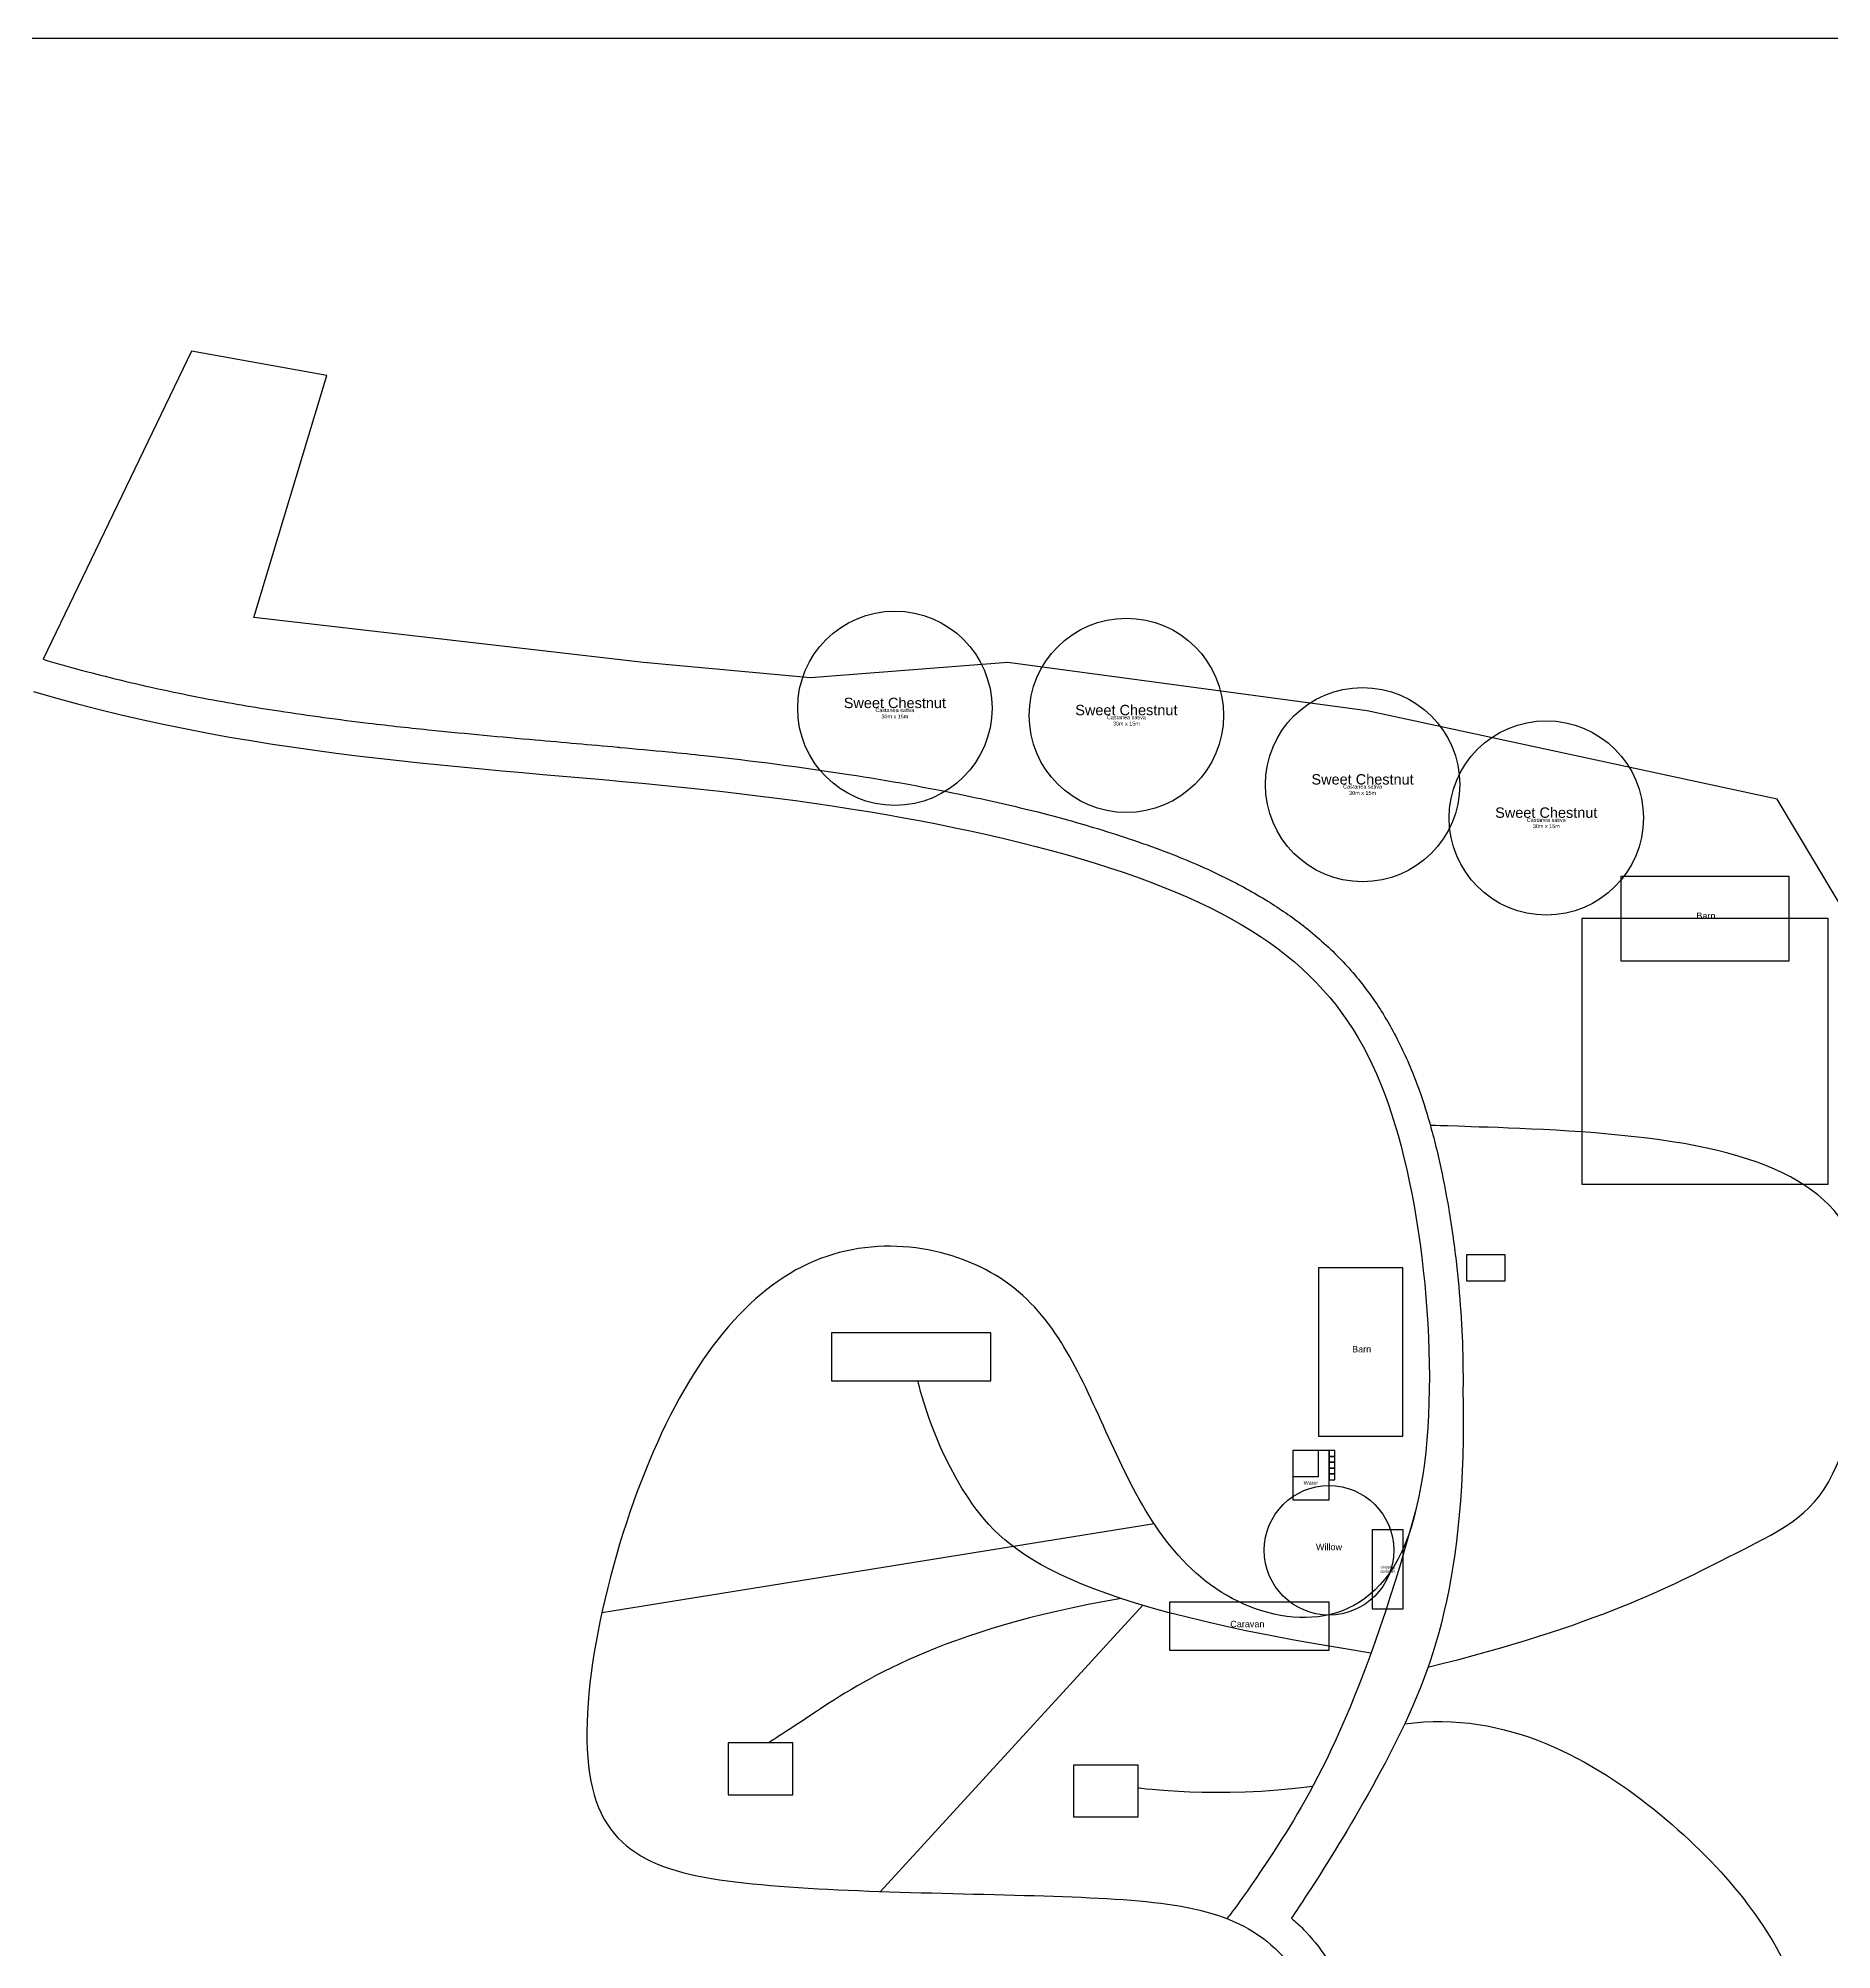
# Model space of a CAD drawing. Header units: metres. Extents: x 0 to 340, y 0 to 240.
# Drawn here: x 87.9 to 226.3, y 92.6 to 240.2 of the extents above; entities that cross this region are included whole.
import ezdxf

# ---------------------------------------------------------------- set-up
doc = ezdxf.new("R2010")
doc.units = ezdxf.units.M
for name, color, linetype, lineweight, true_color in [('0temp', 4, 'Continuous', 25, 0x00ffff), ('Areas', 2, 'Continuous', 25, 0xffff00), ('Boundary', 1, 'Continuous', 25, 0xff0000), ('Buildings', 6, 'Continuous', 25, 0xff00ff), ('Plant - Tree', 3, 'Continuous', 25, 0x00ff00), ('Plant label', 30, 'Continuous', 25, 0xff7f00), ('Structures', 216, 'Continuous', 25, 0x800080), ('xSatellite', 178, 'Continuous', 25, 0x000000)]:
    doc.layers.add(name, color=color, linetype=linetype, lineweight=lineweight, true_color=true_color)
doc.styles.add('textstyle12', font='')
doc.styles.add('textstyle13', font='')
doc.styles.add('textstyle22', font='')
doc.styles.add('textstyle23', font='')
doc.styles.add('textstyle24', font='')
doc.styles.add('textstyle25', font='')
doc.styles.add('textstyle26', font='')
doc.styles.add('textstyle27', font='')
doc.styles.get('textstyle12').set_extended_font_data('Arial')
doc.styles.get('textstyle13').set_extended_font_data('Arial')
doc.styles.get('textstyle22').set_extended_font_data('Arial')
doc.styles.get('textstyle23').set_extended_font_data('Arial')
doc.styles.get('textstyle24').set_extended_font_data('Arial')
doc.styles.get('textstyle25').set_extended_font_data('Arial')
doc.styles.get('textstyle26').set_extended_font_data('Arial')
doc.styles.get('textstyle27').set_extended_font_data('Arial')
picture_1 = doc.add_image_def('image1.jpg', size_in_pixel=(938, 663))

# ---------------------------------------------------------------- blocks, each defined once
blk = doc.blocks.new('Building - Barn')
at = {"layer": 'Buildings', "flags": 128}
blk.add_lwpolyline([(-3.32, -6.46), (3.18, -6.46), (3.18, 6.54), (-3.32, 6.54)], close=True, dxfattribs=at)
at = {"layer": 'Buildings', "insert": (0, 0), "char_height": 0.5, "attachment_point": 8, "line_spacing_factor": 0.971628, "style": 'textstyle12'}
blk.add_mtext('\\c32767;Barn', dxfattribs=at)
blk = doc.blocks.new('Structure - caravan')
at = {"layer": 'Structures', "flags": 128}
blk.add_lwpolyline([(0, 0), (12.3, 0), (12.3, 3.7), (0, 3.7)], close=True, dxfattribs=at)
at = {"layer": 'Buildings', "insert": (6, 1.75), "char_height": 0.5, "attachment_point": 8, "line_spacing_factor": 0.971628, "style": 'textstyle22'}
blk.add_mtext('\\c32767;Caravan', dxfattribs=at)
blk = doc.blocks.new('Building - Shipping container')
at = {"layer": 'Buildings', "flags": 128}
blk.add_lwpolyline([(-1.2, -3.05), (1.2, -3.05), (1.2, 3.05), (-1.2, 3.05)], close=True, dxfattribs=at)
at = {"layer": 'Buildings', "insert": (0, -0.25), "char_height": 0.2, "attachment_point": 8, "line_spacing_factor": 0.971628, "style": 'textstyle13'}
blk.add_mtext('\\c32767;Shipping\\Pcontainer', dxfattribs=at)
blk = doc.blocks.new('Structure - Water block')
at = {"layer": 'Structures', "flags": 128}
for points in [[(0, 0), (2.8, 0), (2.8, 3.8), (0, 3.8)], [(2.8, 3.35), (3.25, 3.35), (3.25, 3.8), (2.8, 3.8)], [(2.8, 2.9), (3.25, 2.9), (3.25, 3.35), (2.8, 3.35)], [(2.8, 2.45), (3.25, 2.45), (3.25, 2.9), (2.8, 2.9)], [(2.8, 2), (3.25, 2), (3.25, 2.45), (2.8, 2.45)], [(2.8, 1.55), (3.25, 1.55), (3.25, 2), (2.8, 2)]]:
    blk.add_lwpolyline(points, close=True, dxfattribs=at)
at = {"layer": 'Structures', "color": 5, "true_color": 0x0000ff, "flags": 128}
blk.add_lwpolyline([(0, 1.8), (2, 1.8), (2, 3.8), (0, 3.8)], close=True, dxfattribs=at)
at = {"layer": 'Buildings', "insert": (1.4, 1.15), "char_height": 0.3, "attachment_point": 8, "line_spacing_factor": 0.971628, "style": 'textstyle23'}
blk.add_mtext('\\c32767;Water', dxfattribs=at)
blk = doc.blocks.new('Tree - Castanea sativa')
at = {"layer": 'Plant - Tree'}
blk.add_circle((0, 0), 7.5, dxfattribs=at)
at = {"layer": 'Plant - Tree', "insert": (0, 0), "char_height": 0.8, "attachment_point": 8, "line_spacing_factor": 0.971628, "style": 'textstyle25'}
blk.add_mtext('\\c32767;Sweet Chestnut', dxfattribs=at)
at = {"layer": 'Plant label', "insert": (0, 0), "char_height": 0.3, "attachment_point": 2, "line_spacing_factor": 0.971628, "style": 'textstyle24'}
blk.add_mtext('\\c32767;Castanea sativa\\P30m x 15m', dxfattribs=at)

msp = doc.modelspace()

# ---------------------------------------------------------------- linework, layer by layer
at = {"layer": '0temp'}
for p, q in [((173.99, 125.52), (131.35, 118.64)), ((152.87, 97.14), (173.1, 119.24))]:
    msp.add_line(p, q, dxfattribs=at)
at = {"layer": '0temp', "flags": 128}
for points in [[(210, 175.5), (210, 169), (223, 169), (223, 175.5)], [(149.08, 136.56), (161.38, 136.56), (161.38, 140.26), (149.08, 140.26)], [(141.1, 104.61), (146.1, 104.61), (146.1, 108.61), (141.1, 108.61)], [(167.75, 102.9), (172.75, 102.9), (172.75, 106.9), (167.75, 106.9)]]:
    msp.add_lwpolyline(points, close=True, dxfattribs=at)
at = {"layer": '0temp', "color": 2, "true_color": 0xffff00}
for points in [[(190.72, 115.55), (167.37, 119.18), (157.78, 127.07), (155.75, 136.56), (155.75, 136.56)], [(171.43, 119.76), (157.46, 117.37), (144.99, 109.06), (144.24, 108.63), (144.24, 108.63)], [(186.22, 105.24), (178.88, 104.26), (172.75, 105.12), (172.75, 105.12)]]:
    msp.add_open_spline(points, degree=3, dxfattribs=at)
at = {"layer": '0temp'}
msp.add_open_spline([(194.24, 126.8), (189.86, 110.66), (181.54, 97.34), (179.6, 95.04), (179.6, 95.04)], degree=3, dxfattribs=at)
at = {"layer": 'Areas', "flags": 128}
for points in [[(88.22, 192.27, 0.012879), (94.14, 190.68, 0.011887), (100.64, 189.27, 0.009456), (106.45, 188.28, 0.008035), (113.35, 187.34, 0.004796), (118.26, 186.8, 0.002973), (126.24, 186.05, -0.000014), (132.57, 185.49, -0.000563), (132.74, 185.47, -0.001739), (136.49, 185.12, -0.002369), (139.26, 184.84, -0.011224), (150.43, 183.38, -0.013722), (159.55, 181.73, -0.010041), (165, 180.48, -0.011856), (169.6, 179.2, -0.017879), (175.16, 177.3, -0.023014), (179.43, 175.43, -0.023305), (182.75, 173.6, -0.027298), (185.48, 171.71, -0.034213), (188.26, 169.23, -0.035943), (190.57, 166.5, -0.033586), (192.41, 163.58, -0.02998), (194.01, 160.15, -0.021457), (195.05, 157.15, -0.017454), (196.01, 153.46, -0.013774), (196.72, 149.82, -0.01251), (197.29, 145.81, -0.011922), (197.65, 141.88, -0.012423), (197.81, 138.09, -0.007687), (197.82, 135.98)], [(184.58, 95.09, -0.023376), (185.49, 94.24, -0.050011), (187.28, 92, -0.040258), (188.86, 89.06, -0.024582), (189.78, 86.65, -0.019271), (190.64, 83.61, -0.020693), (191.52, 79.18, -0.014195), (192.33, 72.82, -0.007659), (192.77, 67.55, -0.005293), (193.21, 59.98, -0.001785), (193.34, 56.88, -0.001664), (193.46, 53.57, -0.001673), (193.57, 49.78, -0.002443), (193.62, 47.43)]]:
    msp.add_lwpolyline(points, format="xyb", dxfattribs=at)
msp.add_lwpolyline([(207, 151.75), (226, 151.75), (226, 172.25), (207, 172.25)], close=True, dxfattribs=at)
at = {"layer": 'Areas'}
for points in [[(87.48, 189.78), (105.64, 184.39), (140.56, 183.51), (183.48, 174.62), (195.21, 156.59), (196.54, 116.36), (177.09, 118.05), (170, 133), (164.48, 145.85), (147, 149), (134, 133), (127, 101), (141, 97), (171, 97), (185.06, 95.14), (190.54, 77.01), (191.02, 47.13), (191.02, 47.13)], [(195.12, 114.46), (208.21, 117.67), (220, 124), (227, 127), (230.12, 144.09), (226, 152), (214.21, 155.68), (195.3, 156.28), (195.3, 156.28), (195.3, 156.28)], [(197.82, 135.98), (198.12, 121.16), (192.9, 107.19), (184.58, 95.09), (184.58, 95.09)], [(193.33, 110.08), (201.18, 111.15), (214.65, 103.46), (225.09, 89.76), (225.46, 81.27), (225.46, 81.27)]]:
    msp.add_open_spline(points, degree=3, dxfattribs=at)
at = {"layer": 'Boundary'}
for p, q in [((99.68, 216.05), (88.22, 192.27)), ((110.13, 214.17), (99.68, 216.05)), ((104.5, 195.5), (110.13, 214.17)), ((134.57, 192.02), (104.5, 195.5)), ((147.46, 190.85), (134.57, 192.02)), ((162.7, 192.02), (147.46, 190.85)), ((190.42, 188.29), (162.7, 192.02)), ((222.07, 181.47), (190.42, 188.29)), ((229.46, 169.1), (222.07, 181.47))]:
    msp.add_line(p, q, dxfattribs=at)
at = {"layer": 'Buildings', "flags": 128}
msp.add_lwpolyline([(198.08, 144.28), (201.08, 144.28), (201.08, 146.28), (198.08, 146.28)], close=True, dxfattribs=at)
at = {"layer": 'Plant - Tree'}
msp.add_circle((187.48, 123.48), 5, dxfattribs=at)

# ---------------------------------------------------------------- block references
at = {"layer": '0temp'}
for p in [(153.97, 188.49), (171.84, 187.94), (190.07, 182.59), (204.25, 180.02)]:
    msp.add_blockref('Tree - Castanea sativa', p, dxfattribs=at)
at = {"layer": 'Buildings'}
for name, p in [('Building - Barn', (190, 138.75)), ('Structure - Water block', (184.68, 127.38)), ('Building - Shipping container', (192, 122)), ('Structure - caravan', (175.18, 115.78))]:
    msp.add_blockref(name, p, dxfattribs=at)

# ---------------------------------------------------------------- texts
at = {"layer": 'Buildings', "insert": (216.57, 172.21), "char_height": 0.5, "attachment_point": 8, "line_spacing_factor": 0.971628, "style": 'textstyle27'}
msp.add_mtext('\\c32767;Barn', dxfattribs=at)
at = {"layer": 'Plant - Tree', "insert": (187.48, 123.48), "char_height": 0.5, "attachment_point": 8, "line_spacing_factor": 0.971628, "style": 'textstyle26'}
msp.add_mtext('\\c32767;Willow', dxfattribs=at)

# ---------------------------------------------------------------- pictures from other files: only their frames are drawn
at = {"layer": 'xSatellite'}
image = msp.add_image(picture_1, insert=(0, 0), size_in_units=(339.86, 240.22), dxfattribs=at)
image.dxf.flags = 7

doc.saveas('drawing.dxf')
